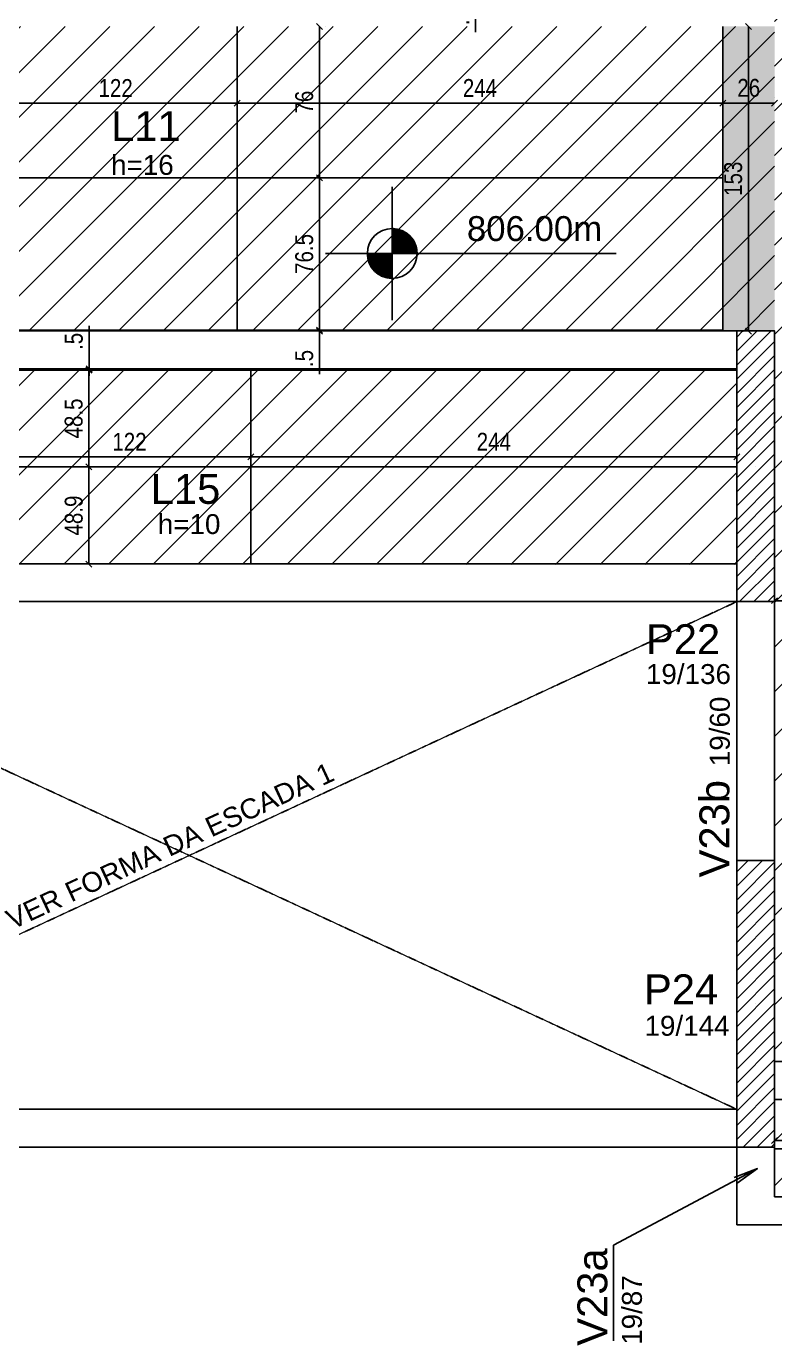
# Model space of a CAD drawing. Extents: x 2113 to 8441, y 350 to 3972.
# Drawn here: x 5186 to 5562, y 1951 to 2614 of the extents above; entities that cross this region are included whole.
import ezdxf

# ---------------------------------------------------------------- set-up
doc = ezdxf.new("R2010")
doc.units = 0
doc.linetypes.add('HIDDEN', pattern=[0.375, 0.25, -0.125])
for name, color, linetype in [('1', 1, 'Continuous'), ('2', 2, 'Continuous'), ('4', 4, 'Continuous'), ('8', 8, 'Continuous'), ('COTA', 241, 'Continuous'), ('ES-VIGA', 3, 'Continuous'), ('Painéis', 200, 'Continuous'), ('Pilares', 5, 'Continuous'), ('SHAFT', 1, 'HIDDEN')]:
    doc.layers.add(name, color=color, linetype=linetype)
doc.layers.add('Hachura', color=251, linetype='Continuous', lineweight=9)
doc.layers.add('REAPROVEITAMENTO', color=251, linetype='Continuous', lineweight=9)
doc.styles.add('COTA TECNICA-50', font='techl___.ttf', dxfattribs={"height": 9})
doc.styles.get("Standard").update_dxf_attribs({"font": 'arial.ttf'})
doc.dimstyles.new('COTA PAINEL-50', dxfattribs={"dimtxt": 9, "dimasz": 3, "dimexe": 3, "dimexo": 3, "dimgap": 3, "dimtad": 1, "dimdec": 1, "dimzin": 12, "dimdsep": 46, "dimtxsty": 'COTA TECNICA-50', "dimblk1": 'OBLIQUE', "dimblk2": 'OBLIQUE', "dimsah": 1, "dimcen": 0.9, "dimclrd": 4, "dimclre": 4, "dimclrt": 240, "dimadec": 1, "dimazin": 3, "dimtfac": 1, "dimtdec": 1, "dimtmove": 0, "dimatfit": 3, "dimfxl": 1, "dimtolj": 1, "dimtzin": 12, "dimarcsym": 0})

# ---------------------------------------------------------------- blocks, each defined once
blk = doc.blocks.new('_Oblique')
at = {"color": 0, "linetype": 'ByBlock', "lineweight": -2}
blk.add_line((-0.5, -0.5), (0.5, 0.5), dxfattribs=at)
blk = doc.blocks.new('*D165')
at = {"layer": 'COTA', "color": 4, "lineweight": -2, "transparency": 16777216}
for p, q in [((5411.59, 2633.26), (5411.59, 2636.26)), ((5411.59, 2633.26), (5411.59, 2632.76)), ((5411.59, 2632.76), (5411.59, 2611.17))]:
    blk.add_line(p, q, dxfattribs=at)
at = {"layer": 'Defpoints', "color": 0, "transparency": 16777216}
for p in [(5411.59, 2633.26), (5411.59, 2632.76), (5411.59, 2632.76)]:
    blk.add_point(p, dxfattribs=at)
at = {"layer": 'COTA', "color": 4, "lineweight": -2, "transparency": 16777216, "xscale": 3, "yscale": 3, "zscale": 3}
for p, rotation in [((5411.59, 2633.26), 270), ((5411.59, 2632.76), 90)]:
    blk.add_blockref('_Oblique', p, dxfattribs=dict(at, rotation=rotation))
at = {"layer": 'COTA', "color": 240, "transparency": 16777216, "insert": (5403.99, 2618.97), "char_height": 9, "attachment_point": 5, "rotation": 90, "style": 'COTA TECNICA-50'}
blk.add_mtext('\\A1;.5', dxfattribs=at)
blk = doc.blocks.new('*D108')
at = {"layer": 'COTA', "color": 4, "lineweight": -2, "transparency": 16777216}
for p, q in [((5333.19, 2613.97), (5333.19, 2537.92)), ((5336.19, 2613.97), (5336.19, 2613.97))]:
    blk.add_line(p, q, dxfattribs=at)
at = {"layer": 'Defpoints', "color": 0, "transparency": 16777216}
for p in [(5333.19, 2613.97), (5333.19, 2537.92), (5333.19, 2537.92)]:
    blk.add_point(p, dxfattribs=at)
at = {"layer": 'COTA', "color": 4, "lineweight": -2, "transparency": 16777216, "xscale": 3, "yscale": 3, "zscale": 3}
for p, rotation in [((5333.19, 2613.97), 90), ((5333.19, 2537.92), 270)]:
    blk.add_blockref('_Oblique', p, dxfattribs=dict(at, rotation=rotation))
at = {"layer": 'COTA', "color": 240, "transparency": 16777216, "insert": (5325.6, 2575.95), "char_height": 9, "attachment_point": 5, "rotation": 90, "style": 'COTA TECNICA-50'}
blk.add_mtext('\\A1;76', dxfattribs=at)
blk = doc.blocks.new('*D109')
at = {"layer": 'COTA', "color": 4, "lineweight": -2, "transparency": 16777216}
for p, q in [((5169.84, 2578.48), (5169.84, 2578.48)), ((5291.84, 2578.48), (5291.84, 2578.48)), ((5169.84, 2575.48), (5291.84, 2575.48))]:
    blk.add_line(p, q, dxfattribs=at)
at = {"layer": 'Defpoints', "color": 0, "transparency": 16777216}
for p in [(5169.84, 2575.48), (5291.84, 2575.48), (5291.84, 2575.48)]:
    blk.add_point(p, dxfattribs=at)
at = {"layer": 'COTA', "color": 4, "lineweight": -2, "transparency": 16777216, "xscale": 3, "yscale": 3, "zscale": 3, "rotation": 180}
blk.add_blockref('_Oblique', (5169.84, 2575.48), dxfattribs=at)
at = {"layer": 'COTA', "color": 4, "lineweight": -2, "transparency": 16777216, "xscale": 3, "yscale": 3, "zscale": 3}
blk.add_blockref('_Oblique', (5291.84, 2575.48), dxfattribs=at)
at = {"layer": 'COTA', "color": 240, "transparency": 16777216, "insert": (5230.84, 2583.03), "char_height": 9, "attachment_point": 5, "style": 'COTA TECNICA-50'}
blk.add_mtext('\\A1;122', dxfattribs=at)
blk = doc.blocks.new('*D110')
at = {"layer": 'COTA', "color": 4, "lineweight": -2, "transparency": 16777216}
for p, q in [((5291.84, 2578.48), (5291.84, 2578.48)), ((5535.84, 2578.48), (5535.84, 2578.48)), ((5291.84, 2575.48), (5535.84, 2575.48))]:
    blk.add_line(p, q, dxfattribs=at)
at = {"layer": 'Defpoints', "color": 0, "transparency": 16777216}
for p in [(5291.84, 2575.48), (5535.84, 2575.48), (5535.84, 2575.48)]:
    blk.add_point(p, dxfattribs=at)
at = {"layer": 'COTA', "color": 4, "lineweight": -2, "transparency": 16777216, "xscale": 3, "yscale": 3, "zscale": 3, "rotation": 180}
blk.add_blockref('_Oblique', (5291.84, 2575.48), dxfattribs=at)
at = {"layer": 'COTA', "color": 4, "lineweight": -2, "transparency": 16777216, "xscale": 3, "yscale": 3, "zscale": 3}
blk.add_blockref('_Oblique', (5535.84, 2575.48), dxfattribs=at)
at = {"layer": 'COTA', "color": 240, "transparency": 16777216, "insert": (5413.84, 2583.05), "char_height": 9, "attachment_point": 5, "style": 'COTA TECNICA-50'}
blk.add_mtext('\\A1;244', dxfattribs=at)
blk = doc.blocks.new('*D113')
at = {"layer": 'COTA', "color": 4, "lineweight": -2, "transparency": 16777216}
for p, q in [((5535.84, 2578.48), (5535.84, 2578.48)), ((5561.85, 2578.48), (5561.85, 2578.48)), ((5535.84, 2575.48), (5561.85, 2575.48))]:
    blk.add_line(p, q, dxfattribs=at)
at = {"layer": 'Defpoints', "color": 0, "transparency": 16777216}
for p in [(5535.84, 2575.48), (5561.85, 2575.48), (5561.85, 2575.48)]:
    blk.add_point(p, dxfattribs=at)
at = {"layer": 'COTA', "color": 4, "lineweight": -2, "transparency": 16777216, "xscale": 3, "yscale": 3, "zscale": 3, "rotation": 180}
blk.add_blockref('_Oblique', (5535.84, 2575.48), dxfattribs=at)
at = {"layer": 'COTA', "color": 4, "lineweight": -2, "transparency": 16777216, "xscale": 3, "yscale": 3, "zscale": 3}
blk.add_blockref('_Oblique', (5561.85, 2575.48), dxfattribs=at)
at = {"layer": 'COTA', "color": 240, "transparency": 16777216, "insert": (5548.84, 2583.07), "char_height": 9, "attachment_point": 5, "style": 'COTA TECNICA-50'}
blk.add_mtext('\\A1;26', dxfattribs=at)
blk = doc.blocks.new('*D114')
at = {"layer": 'COTA', "color": 4, "lineweight": -2, "transparency": 16777216}
for p, q in [((5548.77, 2460.97), (5548.77, 2613.97)), ((5546.06, 2460.97), (5545.77, 2460.97))]:
    blk.add_line(p, q, dxfattribs=at)
at = {"layer": 'Defpoints', "color": 0, "transparency": 16777216}
for p in [(5548.77, 2613.97), (5548.77, 2613.97), (5549.06, 2460.97)]:
    blk.add_point(p, dxfattribs=at)
at = {"layer": 'COTA', "color": 4, "lineweight": -2, "transparency": 16777216, "xscale": 3, "yscale": 3, "zscale": 3}
for p, rotation in [((5548.77, 2613.97), 90), ((5548.77, 2460.97), 270)]:
    blk.add_blockref('_Oblique', p, dxfattribs=dict(at, rotation=rotation))
at = {"layer": 'COTA', "color": 240, "transparency": 16777216, "insert": (5541.07, 2537.47), "char_height": 9, "attachment_point": 5, "rotation": 90, "style": 'COTA TECNICA-50'}
blk.add_mtext('\\A1;153', dxfattribs=at)
blk = doc.blocks.new('*D247')
at = {"layer": 'COTA', "color": 4, "lineweight": -2, "transparency": 16777216}
for p, q in [((5333.19, 2537.92), (5333.19, 2461.47)), ((5336.19, 2537.92), (5336.19, 2537.92))]:
    blk.add_line(p, q, dxfattribs=at)
at = {"layer": 'Defpoints', "color": 0, "transparency": 16777216}
for p in [(5333.19, 2537.92), (5333.19, 2461.47), (5333.19, 2461.47)]:
    blk.add_point(p, dxfattribs=at)
at = {"layer": 'COTA', "color": 4, "lineweight": -2, "transparency": 16777216, "xscale": 3, "yscale": 3, "zscale": 3}
for p, rotation in [((5333.19, 2537.92), 90), ((5333.19, 2461.47), 270)]:
    blk.add_blockref('_Oblique', p, dxfattribs=dict(at, rotation=rotation))
at = {"layer": 'COTA', "color": 240, "transparency": 16777216, "insert": (5325.6, 2499.7), "char_height": 9, "attachment_point": 5, "rotation": 90, "style": 'COTA TECNICA-50'}
blk.add_mtext('\\A1;76.5', dxfattribs=at)
blk = doc.blocks.new('*D115')
at = {"layer": 'COTA', "color": 4, "lineweight": -2, "transparency": 16777216}
for p, q in [((5330.19, 2460.97), (5330.19, 2460.97)), ((5333.19, 2461.47), (5333.19, 2464.47)), ((5333.19, 2461.47), (5333.19, 2460.97)), ((5333.19, 2460.97), (5333.19, 2439.38))]:
    blk.add_line(p, q, dxfattribs=at)
at = {"layer": 'Defpoints', "color": 0, "transparency": 16777216}
for p in [(5333.19, 2461.47), (5333.19, 2460.97), (5333.19, 2460.97)]:
    blk.add_point(p, dxfattribs=at)
at = {"layer": 'COTA', "color": 4, "lineweight": -2, "transparency": 16777216, "xscale": 3, "yscale": 3, "zscale": 3}
for p, rotation in [((5333.19, 2461.47), 270), ((5333.19, 2460.97), 90)]:
    blk.add_blockref('_Oblique', p, dxfattribs=dict(at, rotation=rotation))
at = {"layer": 'COTA', "color": 240, "transparency": 16777216, "insert": (5325.6, 2447.18), "char_height": 9, "attachment_point": 5, "rotation": 90, "style": 'COTA TECNICA-50'}
blk.add_mtext('\\A1;.5', dxfattribs=at)
blk = doc.blocks.new('*D116')
at = {"layer": 'COTA', "color": 4, "lineweight": -2, "transparency": 16777216}
blk.add_line((5217.41, 2343.81), (5217.41, 2392.76), dxfattribs=at)
at = {"layer": 'Defpoints', "color": 0, "transparency": 16777216}
for p in [(5217.41, 2392.76), (5217.41, 2392.76), (5217.41, 2343.81)]:
    blk.add_point(p, dxfattribs=at)
at = {"layer": 'COTA', "color": 4, "lineweight": -2, "transparency": 16777216, "xscale": 3, "yscale": 3, "zscale": 3}
for p, rotation in [((5217.41, 2392.76), 90), ((5217.41, 2343.81), 270)]:
    blk.add_blockref('_Oblique', p, dxfattribs=dict(at, rotation=rotation))
at = {"layer": 'COTA', "color": 240, "transparency": 16777216, "insert": (5209.82, 2368.28), "char_height": 9, "attachment_point": 5, "rotation": 90, "style": 'COTA TECNICA-50'}
blk.add_mtext('\\A1;48.9', dxfattribs=at)
blk = doc.blocks.new('*D117')
at = {"layer": 'COTA', "color": 4, "lineweight": -2, "transparency": 16777216}
for p, q in [((5216.9, 2441.31), (5214.41, 2441.31)), ((5217.41, 2392.76), (5217.41, 2441.31))]:
    blk.add_line(p, q, dxfattribs=at)
at = {"layer": 'Defpoints', "color": 0, "transparency": 16777216}
for p in [(5217.41, 2441.31), (5219.9, 2441.31), (5217.41, 2392.76)]:
    blk.add_point(p, dxfattribs=at)
at = {"layer": 'COTA', "color": 4, "lineweight": -2, "transparency": 16777216, "xscale": 3, "yscale": 3, "zscale": 3}
for p, rotation in [((5217.41, 2441.31), 90), ((5217.41, 2392.76), 270)]:
    blk.add_blockref('_Oblique', p, dxfattribs=dict(at, rotation=rotation))
at = {"layer": 'COTA', "color": 240, "transparency": 16777216, "insert": (5209.79, 2417.03), "char_height": 9, "attachment_point": 5, "rotation": 90, "style": 'COTA TECNICA-50'}
blk.add_mtext('\\A1;48.5', dxfattribs=at)
blk = doc.blocks.new('*D118')
at = {"layer": 'COTA', "color": 4, "lineweight": -2, "transparency": 16777216}
for p, q in [((5217.47, 2441.97), (5217.47, 2463.56)), ((5217.47, 2441.47), (5217.47, 2441.97)), ((5217.47, 2441.47), (5217.47, 2438.47))]:
    blk.add_line(p, q, dxfattribs=at)
at = {"layer": 'Defpoints', "color": 0, "transparency": 16777216}
for p in [(5217.47, 2441.97), (5217.47, 2441.97), (5217.47, 2441.47)]:
    blk.add_point(p, dxfattribs=at)
at = {"layer": 'COTA', "color": 4, "lineweight": -2, "transparency": 16777216, "xscale": 3, "yscale": 3, "zscale": 3}
for p, rotation in [((5217.47, 2441.97), 270), ((5217.47, 2441.47), 90)]:
    blk.add_blockref('_Oblique', p, dxfattribs=dict(at, rotation=rotation))
at = {"layer": 'COTA', "color": 240, "transparency": 16777216, "insert": (5209.87, 2455.77), "char_height": 9, "attachment_point": 5, "rotation": 90, "style": 'COTA TECNICA-50'}
blk.add_mtext('\\A1;.5', dxfattribs=at)
blk = doc.blocks.new('*D249')
at = {"layer": 'COTA', "color": 4, "lineweight": -2, "transparency": 16777216}
blk.add_line((5176.79, 2397.78), (5298.79, 2397.78), dxfattribs=at)
at = {"layer": 'Defpoints', "color": 0, "transparency": 16777216}
for p in [(5176.79, 2397.78), (5298.79, 2397.78), (5298.79, 2397.78)]:
    blk.add_point(p, dxfattribs=at)
at = {"layer": 'COTA', "color": 4, "lineweight": -2, "transparency": 16777216, "xscale": 3, "yscale": 3, "zscale": 3, "rotation": 180}
blk.add_blockref('_Oblique', (5176.79, 2397.78), dxfattribs=at)
at = {"layer": 'COTA', "color": 4, "lineweight": -2, "transparency": 16777216, "xscale": 3, "yscale": 3, "zscale": 3}
blk.add_blockref('_Oblique', (5298.79, 2397.78), dxfattribs=at)
at = {"layer": 'COTA', "color": 240, "transparency": 16777216, "insert": (5237.79, 2405.33), "char_height": 9, "attachment_point": 5, "style": 'COTA TECNICA-50'}
blk.add_mtext('\\A1;122', dxfattribs=at)
blk = doc.blocks.new('*D122')
at = {"layer": 'COTA', "color": 4, "lineweight": -2, "transparency": 16777216}
blk.add_line((5298.79, 2397.78), (5542.79, 2397.78), dxfattribs=at)
at = {"layer": 'Defpoints', "color": 0, "transparency": 16777216}
for p in [(5298.79, 2397.78), (5542.79, 2397.78), (5542.79, 2397.78)]:
    blk.add_point(p, dxfattribs=at)
at = {"layer": 'COTA', "color": 4, "lineweight": -2, "transparency": 16777216, "xscale": 3, "yscale": 3, "zscale": 3, "rotation": 180}
blk.add_blockref('_Oblique', (5298.79, 2397.78), dxfattribs=at)
at = {"layer": 'COTA', "color": 4, "lineweight": -2, "transparency": 16777216, "xscale": 3, "yscale": 3, "zscale": 3}
blk.add_blockref('_Oblique', (5542.79, 2397.78), dxfattribs=at)
at = {"layer": 'COTA', "color": 240, "transparency": 16777216, "insert": (5420.79, 2405.34), "char_height": 9, "attachment_point": 5, "style": 'COTA TECNICA-50'}
blk.add_mtext('\\A1;244', dxfattribs=at)
blk = doc.blocks.new('*D131')
at = {"layer": 'COTA', "color": 4, "lineweight": -2, "transparency": 16777216}
blk.add_line((5785.25, 2054.37), (5561.75, 2054.37), dxfattribs=at)
at = {"layer": 'Defpoints', "color": 0, "transparency": 16777216}
for p in [(5561.75, 2054.37), (5561.75, 2054.37), (5785.25, 2054.37)]:
    blk.add_point(p, dxfattribs=at)
at = {"layer": 'COTA', "color": 4, "lineweight": -2, "transparency": 16777216, "xscale": 3, "yscale": 3, "zscale": 3, "rotation": 180}
blk.add_blockref('_Oblique', (5561.75, 2054.37), dxfattribs=at)
at = {"layer": 'COTA', "color": 4, "lineweight": -2, "transparency": 16777216, "xscale": 3, "yscale": 3, "zscale": 3}
blk.add_blockref('_Oblique', (5785.25, 2054.37), dxfattribs=at)
at = {"layer": 'COTA', "color": 240, "transparency": 16777216, "insert": (5673.5, 2062.06), "char_height": 9, "attachment_point": 5, "style": 'COTA TECNICA-50'}
blk.add_mtext('\\A1;223.5', dxfattribs=at)
blk = doc.blocks.new('*D16')
at = {"layer": 'COTA', "color": 4, "lineweight": -2, "transparency": 16777216}
blk.add_line((5561.84, 2325.52), (5683.34, 2325.52), dxfattribs=at)
at = {"layer": 'Defpoints', "color": 0, "transparency": 16777216}
for p in [(5561.84, 2325.52), (5683.34, 2325.52), (5683.34, 2325.52)]:
    blk.add_point(p, dxfattribs=at)
at = {"layer": 'COTA', "color": 4, "lineweight": -2, "transparency": 16777216, "xscale": 3, "yscale": 3, "zscale": 3, "rotation": 180}
blk.add_blockref('_Oblique', (5561.84, 2325.52), dxfattribs=at)
at = {"layer": 'COTA', "color": 4, "lineweight": -2, "transparency": 16777216, "xscale": 3, "yscale": 3, "zscale": 3}
blk.add_blockref('_Oblique', (5683.34, 2325.52), dxfattribs=at)
at = {"layer": 'COTA', "color": 240, "transparency": 16777216, "insert": (5622.59, 2333.12), "char_height": 9, "attachment_point": 5, "style": 'COTA TECNICA-50'}
blk.add_mtext('\\A1;121.5', dxfattribs=at)

msp = doc.modelspace()

# ---------------------------------------------------------------- hatches: boundary and pattern name
at = {"layer": 'Hachura', "linetype": 'ByBlock'}
h = msp.add_hatch(color=256, dxfattribs=at)
h.dxf.hatch_style = 1
h.paths.add_polyline_path([(5561.8, 2460.97), (5535.76, 2460.97), (5535.84, 2613.97), (5561.89, 2613.97)])
at = {"layer": 'REAPROVEITAMENTO', "linetype": 'ByBlock'}
h = msp.add_hatch(dxfattribs=at)
h.set_pattern_fill('ANSI31', color=256, scale=5, style=2)
h.set_pattern_definition([(45, (936.205, -729.443), (-11.22532, 11.22532), [])])
h.paths.add_polyline_path([(6009.34, 2378.52), (5927.34, 2378.52), (5927.34, 2442.03), (6009.34, 2442.03), (6009.34, 2772.14), (5561.77, 2771.92), (5561.77, 2094.43), (6009.34, 2094.63)])
h = msp.add_hatch(dxfattribs=at)
h.set_pattern_fill('ANSI31', color=256, scale=5, style=2)
h.set_pattern_definition([(45, (-177.571, 59.747), (-11.22532, 11.22532), [])])
h.paths.add_polyline_path([(5561.84, 2613.97), (5376.35, 2613.97), (4973.84, 2613.97), (4973.84, 2461.47), (5561.84, 2461.47)])
h.paths.add_polyline_path([(5334.43, 2484.13), (5334.43, 2515.82), (5315.91, 2515.82), (5315.91, 2484.13)], flags=16)
h = msp.add_hatch(dxfattribs=at)
h.set_pattern_fill('ANSI31', color=256, scale=5, style=2)
h.set_pattern_definition([(45, (-177.627, 59.583), (-11.22532, 11.22532), [])])
h.paths.add_polyline_path([(5542.79, 2441.27), (4992.79, 2441.31), (4992.79, 2343.8), (5542.79, 2343.77)])
h.paths.add_polyline_path([(5052.85, 2417.76), (5095.35, 2417.76), (5095.35, 2440.35), (5052.85, 2440.35)], flags=16)
h.paths.add_polyline_path([(5054.07, 2401.8), (5090.64, 2401.8), (5090.64, 2417.11), (5054.07, 2417.11)], flags=16)
h.paths.add_polyline_path([(5072.67, 2396.49), (5096.01, 2396.49), (5096.01, 2415.02), (5072.67, 2415.02)], flags=16)
h.paths.add_polyline_path([(5097.61, 2401.5), (5162.43, 2401.5), (5162.43, 2438.81), (5097.61, 2438.81)], flags=16)
h = msp.add_hatch(dxfattribs=at)
h.set_pattern_fill('ANSI31', color=256, scale=5, style=2)
h.set_pattern_definition([(45, (936.205, -797.939), (-11.22532, 11.22532), [])])
h.paths.add_polyline_path([(6029.77, 2074.93), (5561.77, 2074.71), (5561.77, 2025.6), (6029.77, 2025.8)])

# ---------------------------------------------------------------- linework, layer by layer
at = {"layer": '1', "linetype": 'Continuous'}
for p, q in [((5369.77, 2499.93), (5369.77, 2533.48)), ((5369.77, 2512.43), (5369.77, 2487.43)), ((5369.77, 2511.82), (5373.6, 2511.82)), ((5369.77, 2511.03), (5375.5, 2511.03)), ((5369.77, 2510.23), (5376.84, 2510.23)), ((5369.77, 2509.44), (5377.88, 2509.44)), ((5369.77, 2508.65), (5378.72, 2508.65)), ((5369.77, 2507.85), (5379.42, 2507.85)), ((5369.77, 2507.06), (5380.03, 2507.06)), ((5369.77, 2506.27), (5380.54, 2506.27)), ((5369.77, 2505.48), (5380.97, 2505.48)), ((5369.77, 2499.93), (5336.21, 2499.93)), ((5357.27, 2499.93), (5382.27, 2499.93)), ((5369.77, 2499.13), (5357.27, 2499.13)), ((5369.77, 2498.34), (5357.37, 2498.34)), ((5369.77, 2504.68), (5381.33, 2504.68)), ((5369.77, 2503.89), (5381.62, 2503.89)), ((5369.77, 2503.1), (5381.86, 2503.1)), ((5369.77, 2502.3), (5382.04, 2502.3)), ((5369.77, 2501.51), (5382.17, 2501.51)), ((5369.77, 2500.72), (5382.24, 2500.72)), ((5369.77, 2499.93), (5482.27, 2499.93)), ((5369.77, 2499.93), (5369.77, 2466.37)), ((5369.77, 2497.55), (5357.5, 2497.55)), ((5369.77, 2496.75), (5357.68, 2496.75)), ((5369.77, 2495.96), (5357.92, 2495.96)), ((5369.77, 2495.17), (5358.21, 2495.17)), ((5369.77, 2494.38), (5358.57, 2494.38)), ((5369.77, 2493.58), (5359, 2493.58)), ((5369.77, 2492.79), (5359.51, 2492.79)), ((5369.77, 2492), (5360.11, 2492)), ((5369.77, 2491.2), (5360.82, 2491.2)), ((5369.77, 2490.41), (5361.66, 2490.41)), ((5369.77, 2489.62), (5362.7, 2489.62)), ((5369.77, 2488.83), (5364.02, 2488.83)), ((5369.77, 2488.03), (5365.92, 2488.03)), ((5561.84, 2026.03), (5561.84, 2026.03)), ((5561.84, 2026.03), (5561.84, 2026.03)), ((5542.84, 2012.03), (5542.84, 2012.03)), ((5542.84, 2012.03), (5542.84, 2012.03)), ((5542.84, 2012.03), (5542.84, 2012.03))]:
    msp.add_line(p, q, dxfattribs=at)
msp.add_circle((5369.77, 2499.93), 12.5, dxfattribs=at)
at = {"layer": '8', "linetype": 'Continuous'}
for p, q in [((5542.84, 2443.8), (5560.07, 2461.03)), ((5542.84, 2450.87), (5553, 2461.03)), ((5542.84, 2457.94), (5545.93, 2461.03)), ((5542.84, 2461.03), (5542.84, 2461.03)), ((5542.84, 2461.03), (5542.84, 2461.03)), ((5542.84, 2436.73), (5561.84, 2455.73)), ((5542.84, 2429.66), (5561.84, 2448.66)), ((5542.84, 2442.03), (5542.84, 2442.03)), ((5542.84, 2422.58), (5561.84, 2441.58)), ((5542.84, 2415.51), (5561.84, 2434.51)), ((5542.84, 2408.44), (5561.84, 2427.44)), ((5542.84, 2401.37), (5561.84, 2420.37)), ((5542.84, 2394.3), (5561.84, 2413.3)), ((5542.84, 2387.23), (5561.84, 2406.23)), ((5542.84, 2380.16), (5561.84, 2399.16)), ((5552.34, 2393.03), (5552.34, 2393.03)), ((5542.84, 2373.09), (5561.84, 2392.09)), ((5542.84, 2366.02), (5561.84, 2385.02)), ((5542.84, 2358.95), (5561.84, 2377.95)), ((5542.84, 2351.87), (5561.84, 2370.87)), ((5542.84, 2344.8), (5561.84, 2363.8)), ((5542.84, 2337.73), (5561.84, 2356.73)), ((5542.84, 2330.66), (5561.84, 2349.66)), ((5542.84, 2344.03), (5542.84, 2344.03)), ((5544.28, 2325.03), (5561.84, 2342.59)), ((5551.35, 2325.03), (5561.84, 2335.52)), ((5558.42, 2325.03), (5561.84, 2328.45)), ((5542.84, 2325.03), (5542.84, 2325.03)), ((5542.84, 2325.03), (5542.84, 2325.03)), ((5561.84, 2325.03), (5561.84, 2325.03)), ((5561.84, 2325.03), (5561.84, 2325.03)), ((5542.84, 2182.17), (5555.7, 2195.03)), ((5542.84, 2189.24), (5548.63, 2195.03)), ((5542.84, 2195.03), (5542.84, 2195.03)), ((5542.84, 2175.1), (5561.84, 2194.1)), ((5561.84, 2195.03), (5561.84, 2195.03)), ((5561.84, 2195.03), (5561.84, 2195.03)), ((5542.84, 2168.03), (5561.84, 2187.03)), ((5542.84, 2160.96), (5561.84, 2179.96)), ((5542.84, 2153.89), (5561.84, 2172.89)), ((5542.84, 2146.82), (5561.84, 2165.82)), ((5542.84, 2139.74), (5561.84, 2158.74)), ((5542.84, 2132.67), (5561.84, 2151.67)), ((5542.84, 2125.6), (5561.84, 2144.6)), ((5542.84, 2118.53), (5561.84, 2137.53)), ((5542.84, 2111.46), (5561.84, 2130.46)), ((5542.84, 2104.39), (5561.84, 2123.39)), ((5552.34, 2123.03), (5552.34, 2123.03)), ((5542.84, 2097.32), (5561.84, 2116.32)), ((5542.84, 2090.25), (5561.84, 2109.25)), ((5542.84, 2083.18), (5561.84, 2102.18)), ((5542.84, 2076.1), (5561.84, 2095.1)), ((5542.84, 2069.03), (5561.84, 2088.03)), ((5561.84, 2094.03), (5561.84, 2094.03)), ((5542.84, 2061.96), (5561.84, 2080.96)), ((5542.84, 2054.89), (5561.84, 2073.89)), ((5542.84, 2070.03), (5542.84, 2070.03)), ((5546.05, 2051.03), (5561.84, 2066.82)), ((5553.12, 2051.03), (5561.84, 2059.75)), ((5542.84, 2051.03), (5542.84, 2051.03)), ((5560.19, 2051.03), (5561.84, 2052.68))]:
    msp.add_line(p, q, dxfattribs=at)
at = {"layer": 'ES-VIGA', "linetype": 'Continuous'}
for points in [[(5369.77, 2512.43), (5369.77, 2499.93), (5382.27, 2499.93), (5382.26, 2500.38), (5382.21, 2501.17), (5382.1, 2501.96), (5381.94, 2502.78), (5381.74, 2503.52), (5381.46, 2504.34), (5381.13, 2505.14), (5380.75, 2505.9), (5380.28, 2506.7), (5379.7, 2507.52), (5379, 2508.36), (5378.41, 2508.96), (5377.62, 2509.66), (5377.07, 2510.07), (5376.49, 2510.47), (5375.78, 2510.88), (5375.08, 2511.24), (5374, 2511.69), (5373.01, 2512), (5372.21, 2512.18), (5371.25, 2512.34), (5370.47, 2512.41), (5369.77, 2512.43)], [(5369.77, 2487.43), (5369.77, 2499.93), (5357.27, 2499.93), (5357.28, 2499.47), (5357.33, 2498.68), (5357.44, 2497.89), (5357.6, 2497.07), (5357.8, 2496.34), (5358.08, 2495.51), (5358.41, 2494.71), (5358.79, 2493.95), (5359.26, 2493.15), (5359.84, 2492.33), (5360.54, 2491.5), (5361.13, 2490.89), (5361.92, 2490.19), (5362.47, 2489.78), (5363.05, 2489.39), (5363.76, 2488.97), (5364.46, 2488.61), (5365.54, 2488.16), (5366.53, 2487.85), (5367.33, 2487.67), (5368.29, 2487.51), (5369.07, 2487.45), (5369.77, 2487.43)], [(5542.84, 2461.03), (4992.84, 2461.03)], [(4992.84, 2442.03), (5542.84, 2442.03)], [(5542.84, 2344.03), (4992.84, 2344.03)], [(4992.84, 2325.03), (5542.84, 2325.03)], [(5542.84, 2325.03), (5542.84, 2195.03)], [(5561.84, 2195.03), (5561.84, 2325.03)], [(6009.34, 2094.03), (5561.84, 2094.03)], [(5561.84, 2075.03), (6029.84, 2075.03)], [(5542.84, 2070.03), (4992.85, 2070.03)], [(4992.85, 2051.03), (5542.84, 2051.03)], [(5542.84, 2051.03), (5542.84, 2012.03)], [(5561.84, 2026.03), (5561.84, 2051.03)], [(5480.93, 1953.74), (5480.93, 2001.73), (5553.17, 2040.23), (5543, 2032.96), (5553.17, 2040.23), (5541.47, 2035.84)], [(6029.84, 2026.03), (5561.84, 2026.03)], [(5542.84, 2012.03), (6039.34, 2012.03)]]:
    msp.add_lwpolyline(points, dxfattribs=at)
at = {"layer": 'Painéis'}
for p, q in [((5291.84, 2461.47), (5291.84, 2613.97)), ((5535.84, 2460.97), (5535.84, 2613.97)), ((5535.84, 2537.92), (4992.85, 2537.92)), ((5535.84, 2461.47), (4992.85, 2461.47)), ((5291.84, 2460.97), (5291.84, 2460.97)), ((5542.79, 2441.31), (4992.79, 2441.31)), ((5298.79, 2343.81), (5298.79, 2441.31)), ((5542.79, 2392.76), (4992.79, 2392.76)), ((6029.75, 2050.18), (5561.75, 2050.18))]:
    msp.add_line(p, q, dxfattribs=at)
at = {"layer": 'Pilares', "linetype": 'Continuous'}
for points in [[(5542.84, 2325.03), (5561.84, 2325.03), (5561.84, 2461.03), (5542.84, 2461.03), (5542.84, 2325.03)], [(5542.84, 2051.03), (5561.84, 2051.03), (5561.84, 2195.03), (5542.84, 2195.03), (5542.84, 2051.03)]]:
    msp.add_lwpolyline(points, dxfattribs=at)
at = {"layer": 'SHAFT'}
for p, q in [((4992.85, 2070.03), (5542.84, 2325.03)), ((4992.85, 2325.03), (5542.84, 2070.03))]:
    msp.add_line(p, q, dxfattribs=at)

# ---------------------------------------------------------------- texts
at = {"layer": '1', "linetype": 'Continuous'}
msp.add_text('806.00m', height=12.5, dxfattribs=at).set_placement((5407.27, 2506.18))
msp.add_text('VER FORMA DA ESCADA 1', height=10, rotation=24.8744, dxfattribs=at).set_placement((5178.9, 2160.16))
at = {"layer": '2', "linetype": 'Continuous'}
for s, p in [('h=16', (5228.55, 2539.41)), ('h=10', (5252.01, 2359)), ('19/136', (5497.2, 2283.67)), ('19/144', (5496.49, 2106.98))]:
    msp.add_text(s, height=10, dxfattribs=at).set_placement(p)
for s, p in [('19/60', (5539.3, 2242.37)), ('19/87', (5495.18, 1951.73))]:
    msp.add_text(s, height=10, rotation=90, dxfattribs=at).set_placement(p)
at = {"layer": '4', "linetype": 'Continuous'}
for s, p in [('L11', (5228.55, 2556.41)), ('L15', (5248.46, 2374.16)), ('P22', (5497.2, 2298.67)), ('P24', (5496.22, 2122.8))]:
    msp.add_text(s, height=15, dxfattribs=at).set_placement(p)
for s, p in [('V23b', (5539.09, 2186.51)), ('V23a', (5477.79, 1951.23))]:
    msp.add_text(s, height=15, rotation=90, dxfattribs=at).set_placement(p)

# ---------------------------------------------------------------- dimensions: what is measured, and where the dimension line sits
at = {"layer": 'COTA'}
for base, p1, p2, picture, middle in [((5411.59, 2632.76), (5411.59, 2633.26), (5411.59, 2632.76), '*D165', (5403.99, 2618.97)), ((5333.19463, 2537.92224), (5333.1944, 2613.97222), (5333.19463, 2537.92224), '*D108', (5325.60253, 2575.94723)), ((5548.77, 2613.97), (5549.06, 2460.97), (5548.77, 2613.97), '*D114', (5541.07, 2537.47)), ((5333.1946, 2461.4719), (5333.1941, 2537.9222), (5333.1946, 2461.4719), '*D247', (5325.5959, 2499.6971)), ((5217.47, 2441.97), (5217.47, 2441.47), (5217.47, 2441.97), '*D118', (5209.87, 2455.77)), ((5333.19, 2460.97), (5333.19, 2461.47), (5333.19, 2460.97), '*D115', (5325.6, 2447.18)), ((5217.4122, 2441.3051), (5217.4122, 2392.7578), (5219.8998, 2441.3051), '*D117', (5209.7938, 2417.0314)), ((5217.4126, 2392.7564), (5217.4126, 2343.8076), (5217.4126, 2392.7564), '*D116', (5209.8205, 2368.282))]:
    dim = msp.add_linear_dim(base=base, p1=p1, p2=p2, angle=90, dimstyle='COTA PAINEL-50', dxfattribs=at)
    dim.commit()
    dim.dimension.update_dxf_attribs({"geometry": picture, "text_midpoint": middle})
for base, p1, p2, picture, middle in [((5291.84, 2575.48), (5169.84, 2575.48), (5291.84, 2575.48), '*D109', (5230.84, 2583.03)), ((5535.84, 2575.48), (5291.84, 2575.48), (5535.84, 2575.48), '*D110', (5413.84, 2583.05)), ((5561.85, 2575.48), (5535.84, 2575.48), (5561.85, 2575.48), '*D113', (5548.84, 2583.07)), ((5298.79, 2397.78), (5176.79, 2397.78), (5298.79, 2397.78), '*D249', (5237.79, 2405.33)), ((5542.79, 2397.78), (5298.79, 2397.78), (5542.79, 2397.78), '*D122', (5420.79, 2405.34)), ((5683.34, 2325.52), (5561.84, 2325.52), (5683.34, 2325.52), '*D16', (5622.59, 2333.12)), ((5561.75, 2054.37), (5785.25, 2054.37), (5561.75, 2054.37), '*D131', (5673.5, 2062.06))]:
    dim = msp.add_linear_dim(base=base, p1=p1, p2=p2, dimstyle='COTA PAINEL-50', dxfattribs=at)
    dim.commit()
    dim.dimension.update_dxf_attribs({"geometry": picture, "text_midpoint": middle})

doc.saveas('drawing.dxf')
